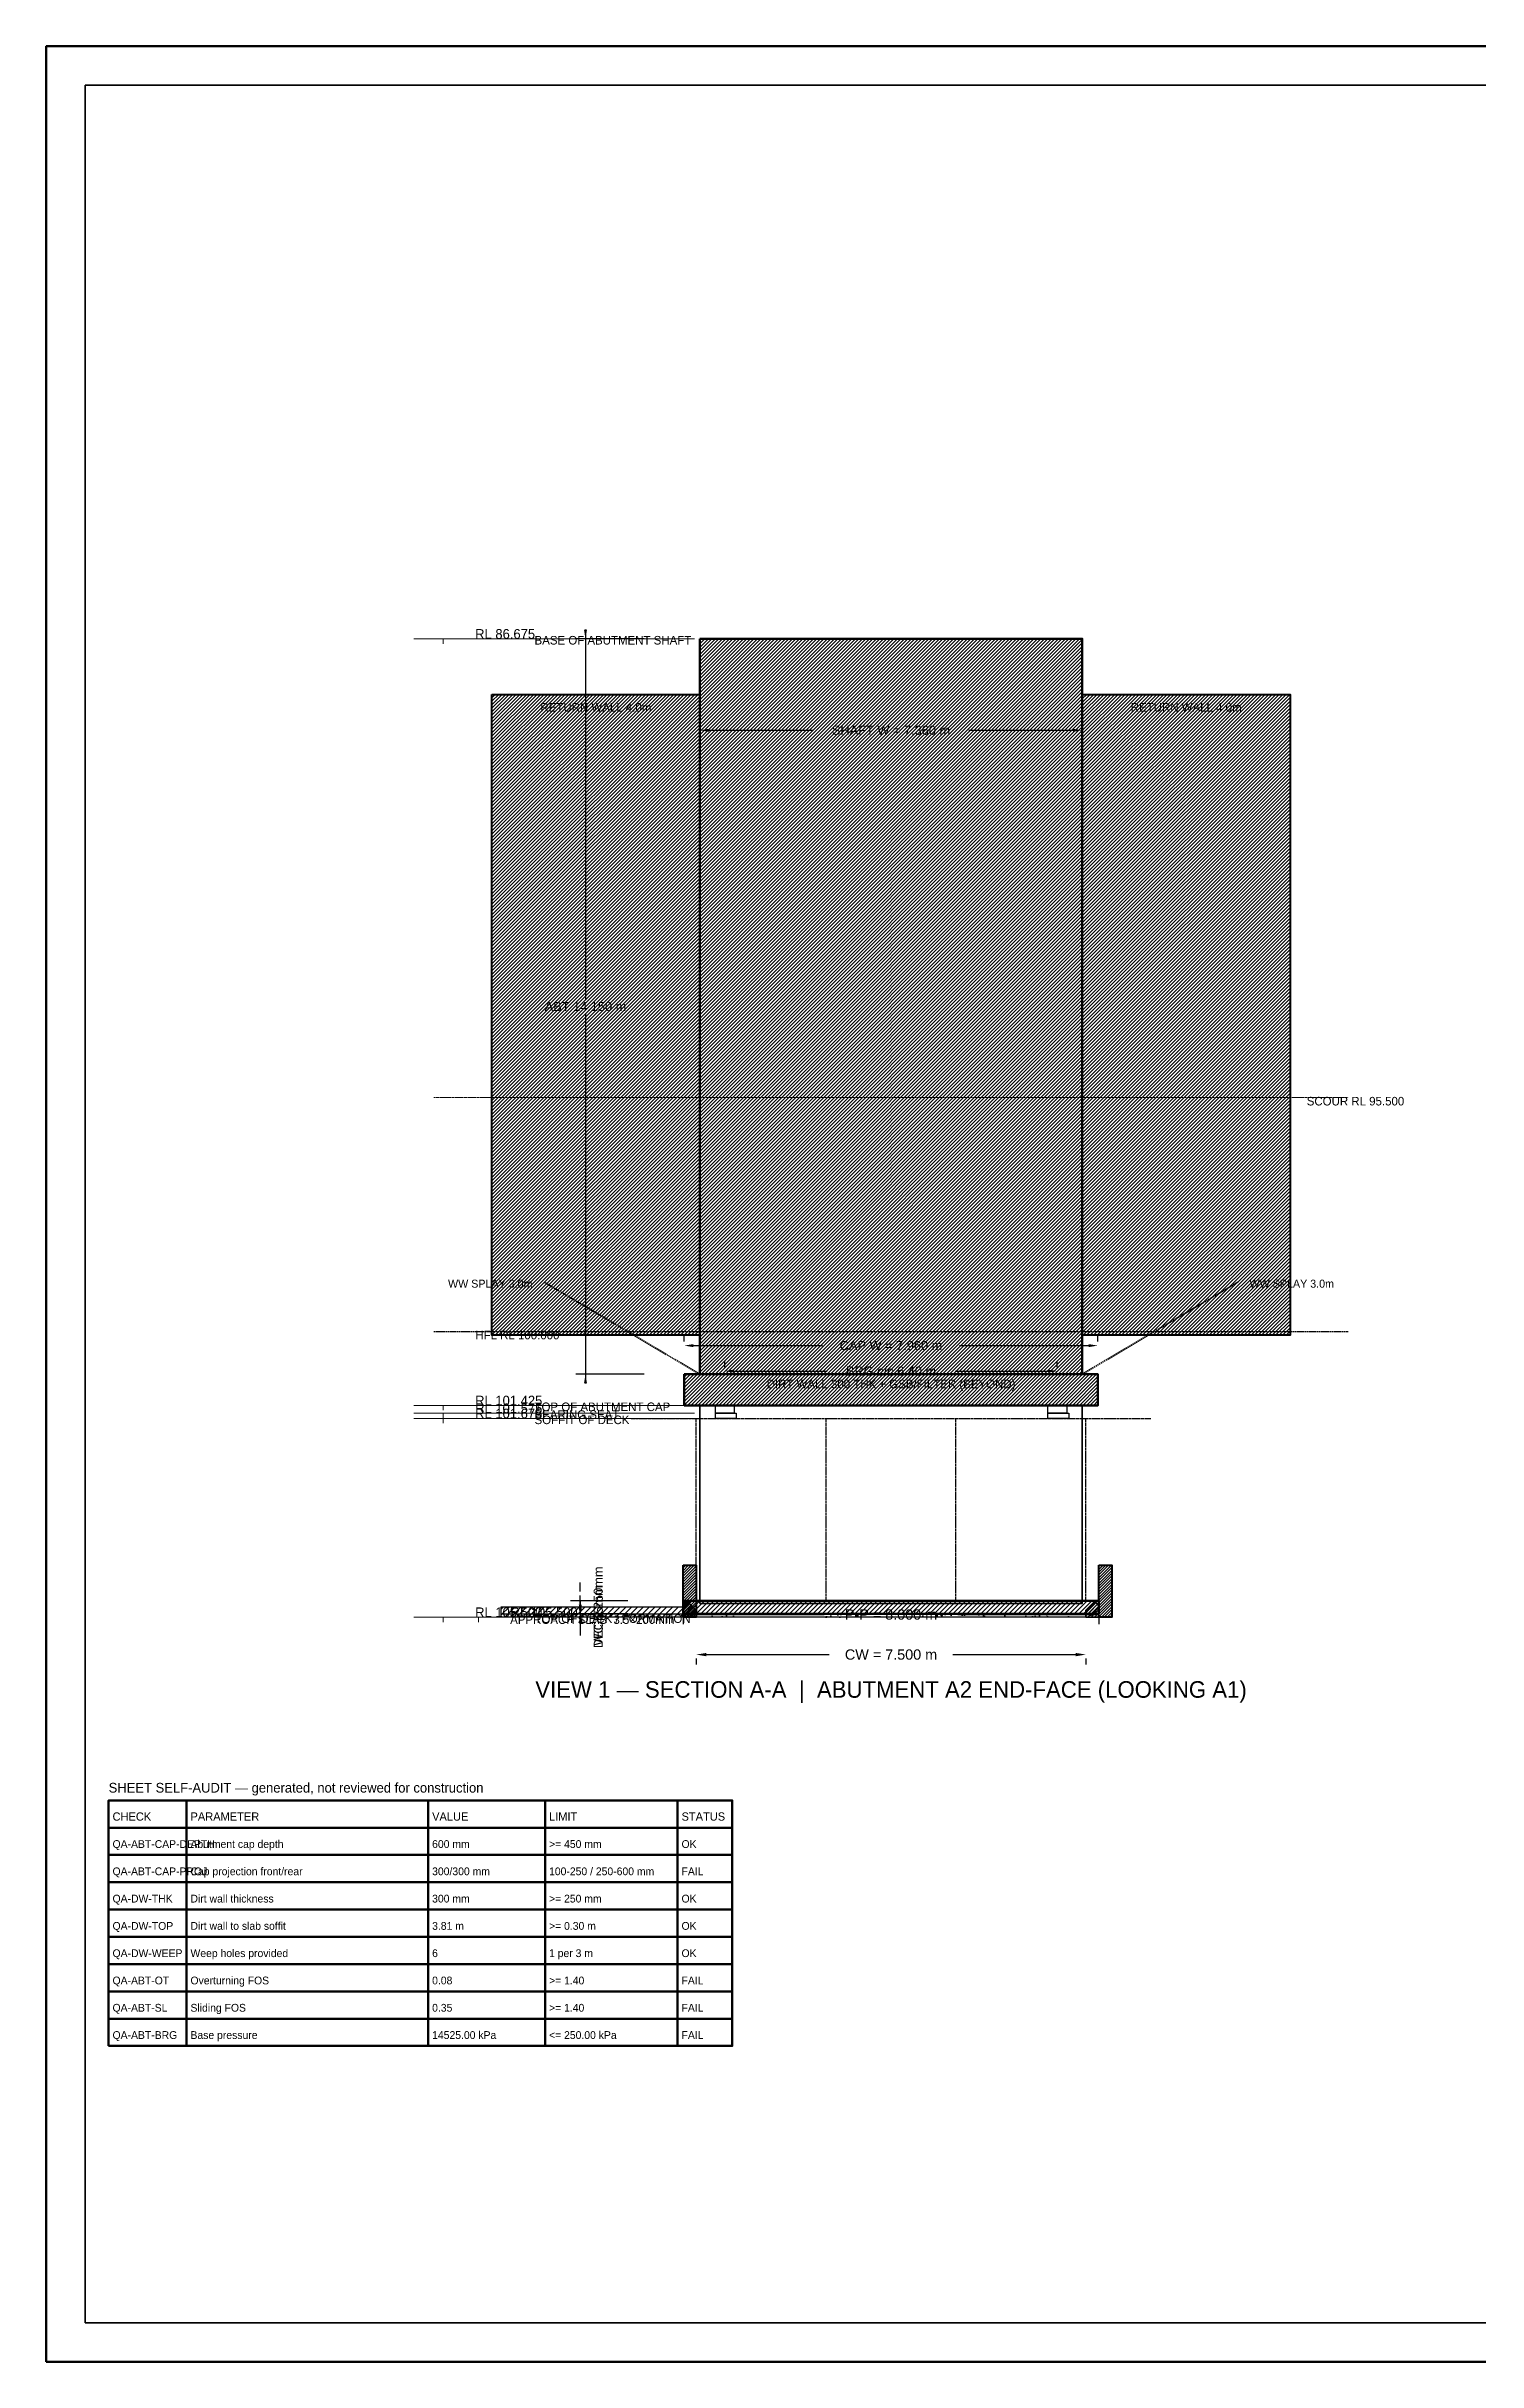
# Model space of a CAD drawing. Header units: metres. Extents: x 0 to 841, y 0 to 594.
# Drawn here: x 0 to 367, y 0 to 594 of the extents above; entities that cross this region are included whole.
import ezdxf
from ezdxf.enums import TextEntityAlignment as Align

# ---------------------------------------------------------------- set-up
doc = ezdxf.new("R2010")
doc.units = ezdxf.units.M
for name, pattern in [('DASHED', [0.5, 0.375, -0.125]), ('DASHED2', [0.25, 0.1875, -0.0625]), ('HIDDEN', [0.25, 0.1875, -0.0625])]:
    doc.linetypes.add(name, pattern=pattern)
for name, color, linetype, lineweight in [('BORDER-INNER', 7, 'Continuous', 35), ('BORDER-OUTER', 7, 'Continuous', 70), ('CIVIL-HFL', 5, 'DASHED', 25), ('CIVIL-ROAD', 7, 'Continuous', 25), ('CIVIL-SCOUR', 1, 'DASHED2', 18), ('DIM-LEVEL', 3, 'Continuous', 18), ('DIM-LINEAR', 3, 'Continuous', 18), ('STRUC-HATCHING', 8, 'Continuous', 18), ('STRUC-HIDDEN', 8, 'HIDDEN', 25), ('SUB-ABUT', 3, 'Continuous', 35), ('SUB-BEARING', 5, 'Continuous', 25), ('SUB-DIRT-WALL', 3, 'Continuous', 35), ('SUPER-DECK', 2, 'Continuous', 50), ('SUPER-KERB', 7, 'Continuous', 25), ('SUPER-PARAPET', 2, 'Continuous', 35), ('SUPER-WEARING', 8, 'Continuous', 25), ('TEXT-GENERAL', 7, 'Continuous', 18), ('TEXT-HEADER', 7, 'Continuous', 25), ('TEXT-LEVEL', 5, 'Continuous', 18), ('TEXT-SPEC', 7, 'Continuous', 13), ('TITLEBLK-BOX', 7, 'Continuous', 50)]:
    doc.layers.add(name, color=color, linetype=linetype, lineweight=lineweight)
doc.styles.add('BRIDGE_STD', font='Arial.ttf')
doc.dimstyles.new('pmb100', dxfattribs={"dimtxt": 2.5, "dimasz": 0.9375, "dimexe": 2.5, "dimexo": 2.5, "dimtad": 0, "dimtih": 1, "dimdec": 0, "dimtxsty": 'BRIDGE_STD', "dimcen": 2.5, "dimazin": 3, "dimtfac": 1, "dimtmove": 0, "dimatfit": 3})

msp = doc.modelspace()

# ---------------------------------------------------------------- hatches: boundary and pattern name
at = {"layer": 'STRUC-HATCHING'}
h = msp.add_hatch(dxfattribs=at)
h.set_pattern_fill('ANSI31', scale=0.2)
h.paths.add_polyline_path([(167.68, 442), (265.82, 442), (265.82, 253.33), (167.68, 253.33)])
h = msp.add_hatch(dxfattribs=at)
h.set_pattern_fill('ANSI31', scale=0.2)
h.paths.add_polyline_path([(114.35, 427.71), (167.68, 427.71), (167.68, 263.33), (114.35, 263.33)])
h = msp.add_hatch(dxfattribs=at)
h.set_pattern_fill('ANSI31', scale=0.2)
h.paths.add_polyline_path([(265.82, 427.71), (319.15, 427.71), (319.15, 263.33), (265.82, 263.33)])
h = msp.add_hatch(dxfattribs=at)
h.set_pattern_fill('ANSI31', scale=0.2)
h.paths.add_polyline_path([(163.68, 253.33), (269.82, 253.33), (269.82, 245.33), (163.68, 245.33)])
h = msp.add_hatch(dxfattribs=at)
h.set_pattern_fill('ANSI31', scale=0.16)
h.paths.add_polyline_path([(163.42, 204.33), (166.75, 204.33), (166.75, 191), (163.42, 191)])
h = msp.add_hatch(dxfattribs=at)
h.set_pattern_fill('ANSI31', scale=0.16)
h.paths.add_polyline_path([(270.08, 204.33), (273.42, 204.33), (273.42, 191), (270.08, 191)])
h = msp.add_hatch(dxfattribs=at)
h.set_pattern_fill('ANSI31', scale=0.333333)
h.paths.add_polyline_path([(116.75, 193.67), (163.42, 193.67), (163.42, 191), (116.75, 191)])
h = msp.add_hatch(dxfattribs=at)
h.set_pattern_fill('ANSI31', scale=0.266667)
h.paths.add_polyline_path([(163.42, 195.2), (270.08, 195.2), (270.08, 191.87), (163.42, 191.87)])
h = msp.add_hatch(dxfattribs=at)
h.set_pattern_fill('ANSI31', scale=0.186667)
h.paths.add_polyline_path([(166.75, 191), (163.42, 191), (163.42, 193.93), (164.42, 195.11), (166.75, 192.76)])
h = msp.add_hatch(dxfattribs=at)
h.set_pattern_fill('ANSI31', scale=0.1866667)
h.paths.add_polyline_path([(266.75, 191), (270.08, 191), (270.08, 193.93), (269.08, 195.11), (266.75, 192.76)])
at = {"layer": 'SUPER-WEARING'}
h = msp.add_hatch(dxfattribs=at)
h.set_pattern_fill('AR-SAND', scale=0.0533333)
h.paths.add_polyline_path([(116.75, 191.87), (163.42, 191.87), (163.42, 191), (116.75, 191)])
h = msp.add_hatch(dxfattribs=at)
h.set_pattern_fill('AR-SAND', scale=0.0533333)
h.paths.add_polyline_path([(166.75, 191.87), (266.75, 191.87), (266.75, 191), (166.75, 191)])

# ---------------------------------------------------------------- linework, layer by layer
at = {"layer": 'BORDER-INNER'}
msp.add_lwpolyline([(10, 10), (831, 10), (831, 584), (10, 584), (10, 10)], dxfattribs=at)
at = {"layer": 'BORDER-OUTER'}
msp.add_lwpolyline([(0, 0), (841, 0), (841, 594), (0, 594), (0, 0)], dxfattribs=at)
at = {"layer": 'CIVIL-HFL', "color": 5, "linetype": 'DASHED'}
msp.add_line((99.42, 264.33), (334.08, 264.33), dxfattribs=at)
at = {"layer": 'CIVIL-ROAD', "lineweight": 25}
msp.add_lwpolyline([(116.75, 193.67), (163.42, 193.67), (163.42, 191), (116.75, 191), (116.75, 193.67)], dxfattribs=at)
at = {"layer": 'CIVIL-SCOUR', "color": 1, "linetype": 'DASHED2'}
msp.add_line((99.42, 324.33), (334.08, 324.33), dxfattribs=at)
at = {"layer": 'DIM-LEVEL'}
for p, q in [((94.34, 442), (109.3, 442)), ((101.82, 442), (101.82, 440.75)), ((94.34, 245.33), (109.3, 245.33)), ((101.82, 245.33), (101.82, 244.09)), ((94.34, 243.33), (109.3, 243.33)), ((94.34, 242), (109.3, 242)), ((101.82, 243.33), (101.82, 242.09)), ((101.82, 242), (101.82, 240.75)), ((94.34, 191), (109.3, 191)), ((101.82, 191), (101.82, 189.75)), ((103.4, 191), (118.36, 191)), ((110.88, 191), (110.88, 189.75))]:
    msp.add_line(p, q, dxfattribs=at)
at = {"layer": 'DIM-LEVEL', "color": 5}
for p, q in [((101.82, 442), (166.35, 442)), ((101.82, 245.33), (166.35, 245.33)), ((101.82, 243.33), (166.35, 243.33)), ((101.82, 242), (166.35, 242)), ((101.82, 191), (166.35, 191))]:
    msp.add_line(p, q, dxfattribs=at)
at = {"layer": 'STRUC-HIDDEN', "color": 8, "linetype": 'HIDDEN'}
for p, q in [((150.08, 242), (283.42, 242)), ((166.75, 195.2), (166.75, 242)), ((200.08, 195.2), (200.08, 242)), ((233.42, 195.2), (233.42, 242)), ((266.75, 195.2), (266.75, 242))]:
    msp.add_line(p, q, dxfattribs=at)
at = {"layer": 'SUB-ABUT', "color": 3, "linetype": 'DASHED'}
for p, q in [((167.68, 253.33), (127.68, 277)), ((265.82, 253.33), (305.82, 277))]:
    msp.add_line(p, q, dxfattribs=at)
at = {"layer": 'SUB-ABUT', "lineweight": 50}
for points in [[(167.68, 442), (265.82, 442), (265.82, 253.33), (167.68, 253.33), (167.68, 442)], [(163.68, 253.33), (269.82, 253.33), (269.82, 245.33), (163.68, 245.33), (163.68, 253.33)]]:
    msp.add_lwpolyline(points, dxfattribs=at)
at = {"layer": 'SUB-ABUT', "lineweight": 40}
for points in [[(114.35, 427.71), (167.68, 427.71), (167.68, 263.33), (114.35, 263.33), (114.35, 427.71)], [(265.82, 427.71), (319.15, 427.71), (319.15, 263.33), (265.82, 263.33), (265.82, 427.71)]]:
    msp.add_lwpolyline(points, dxfattribs=at)
at = {"layer": 'SUB-ABUT', "lineweight": 30}
for points in [[(171.68, 245.33), (176.48, 245.33), (176.48, 243.33), (171.68, 243.33), (171.68, 245.33)], [(257.02, 245.33), (261.82, 245.33), (261.82, 243.33), (257.02, 243.33), (257.02, 245.33)]]:
    msp.add_lwpolyline(points, dxfattribs=at)
at = {"layer": 'SUB-BEARING', "lineweight": 30}
for points in [[(171.68, 243.33), (177.02, 243.33), (177.02, 242), (171.68, 242), (171.68, 243.33)], [(257.02, 243.33), (262.35, 243.33), (262.35, 242), (257.02, 242), (257.02, 243.33)]]:
    msp.add_lwpolyline(points, dxfattribs=at)
at = {"layer": 'SUB-DIRT-WALL', "lineweight": 35}
msp.add_lwpolyline([(167.68, 194.53), (265.82, 194.53), (265.82, 245.33), (167.68, 245.33), (167.68, 194.53)], dxfattribs=at)
at = {"layer": 'SUPER-DECK', "lineweight": 50}
msp.add_lwpolyline([(163.42, 195.2), (270.08, 195.2), (270.08, 191.87), (163.42, 191.87), (163.42, 195.2)], dxfattribs=at)
at = {"layer": 'SUPER-KERB', "lineweight": 35}
for points in [[(166.75, 191), (163.42, 191), (163.42, 193.93), (164.42, 195.11), (166.75, 192.76), (166.75, 191)], [(266.75, 191), (270.08, 191), (270.08, 193.93), (269.08, 195.11), (266.75, 192.76), (266.75, 191)]]:
    msp.add_lwpolyline(points, dxfattribs=at)
at = {"layer": 'SUPER-PARAPET', "lineweight": 40}
for points in [[(163.42, 204.33), (166.75, 204.33), (166.75, 191), (163.42, 191), (163.42, 204.33)], [(270.08, 204.33), (273.42, 204.33), (273.42, 191), (270.08, 191), (270.08, 204.33)]]:
    msp.add_lwpolyline(points, dxfattribs=at)
at = {"layer": 'SUPER-WEARING'}
for points in [[(116.75, 191.87), (163.42, 191.87), (163.42, 191), (116.75, 191), (116.75, 191.87)], [(166.75, 191.87), (266.75, 191.87), (266.75, 191), (166.75, 191), (166.75, 191.87)]]:
    msp.add_lwpolyline(points, dxfattribs=at)
at = {"layer": 'TITLEBLK-BOX'}
for points in [[(16, 137), (36, 137), (36, 144), (16, 144), (16, 137)], [(36, 137), (98, 137), (98, 144), (36, 144), (36, 137)], [(98, 137), (128, 137), (128, 144), (98, 144), (98, 137)], [(128, 137), (162, 137), (162, 144), (128, 144), (128, 137)], [(162, 137), (176, 137), (176, 144), (162, 144), (162, 137)], [(16, 130), (36, 130), (36, 137), (16, 137), (16, 130)], [(36, 130), (98, 130), (98, 137), (36, 137), (36, 130)], [(98, 130), (128, 130), (128, 137), (98, 137), (98, 130)], [(128, 130), (162, 130), (162, 137), (128, 137), (128, 130)], [(162, 130), (176, 130), (176, 137), (162, 137), (162, 130)], [(16, 123), (36, 123), (36, 130), (16, 130), (16, 123)], [(36, 123), (98, 123), (98, 130), (36, 130), (36, 123)], [(98, 123), (128, 123), (128, 130), (98, 130), (98, 123)], [(128, 123), (162, 123), (162, 130), (128, 130), (128, 123)], [(162, 123), (176, 123), (176, 130), (162, 130), (162, 123)], [(16, 116), (36, 116), (36, 123), (16, 123), (16, 116)], [(36, 116), (98, 116), (98, 123), (36, 123), (36, 116)], [(98, 116), (128, 116), (128, 123), (98, 123), (98, 116)], [(128, 116), (162, 116), (162, 123), (128, 123), (128, 116)], [(162, 116), (176, 116), (176, 123), (162, 123), (162, 116)], [(16, 109), (36, 109), (36, 116), (16, 116), (16, 109)], [(36, 109), (98, 109), (98, 116), (36, 116), (36, 109)], [(98, 109), (128, 109), (128, 116), (98, 116), (98, 109)], [(128, 109), (162, 109), (162, 116), (128, 116), (128, 109)], [(162, 109), (176, 109), (176, 116), (162, 116), (162, 109)], [(16, 102), (36, 102), (36, 109), (16, 109), (16, 102)], [(36, 102), (98, 102), (98, 109), (36, 109), (36, 102)], [(98, 102), (128, 102), (128, 109), (98, 109), (98, 102)], [(128, 102), (162, 102), (162, 109), (128, 109), (128, 102)], [(162, 102), (176, 102), (176, 109), (162, 109), (162, 102)], [(16, 95), (36, 95), (36, 102), (16, 102), (16, 95)], [(36, 95), (98, 95), (98, 102), (36, 102), (36, 95)], [(98, 95), (128, 95), (128, 102), (98, 102), (98, 95)], [(128, 95), (162, 95), (162, 102), (128, 102), (128, 95)], [(162, 95), (176, 95), (176, 102), (162, 102), (162, 95)], [(16, 88), (36, 88), (36, 95), (16, 95), (16, 88)], [(36, 88), (98, 88), (98, 95), (36, 95), (36, 88)], [(98, 88), (128, 88), (128, 95), (98, 95), (98, 88)], [(128, 88), (162, 88), (162, 95), (128, 95), (128, 88)], [(162, 88), (176, 88), (176, 95), (162, 95), (162, 88)], [(16, 81), (36, 81), (36, 88), (16, 88), (16, 81)], [(36, 81), (98, 81), (98, 88), (36, 88), (36, 81)], [(98, 81), (128, 81), (128, 88), (98, 88), (98, 81)], [(128, 81), (162, 81), (162, 88), (128, 88), (128, 81)], [(162, 81), (176, 81), (176, 88), (162, 88), (162, 81)]]:
    msp.add_lwpolyline(points, dxfattribs=at)

# ---------------------------------------------------------------- texts
at = {"layer": 'CIVIL-HFL', "color": 5}
msp.add_text('HFL RL 100.000', height=2.2, dxfattribs=at).set_placement((110.08, 262.28))
at = {"layer": 'CIVIL-SCOUR', "color": 1}
msp.add_text('SCOUR RL 95.500', height=2.2, dxfattribs=at).set_placement((323.42, 322.28))
at = {"layer": 'TEXT-GENERAL', "color": 3}
for p in [(141.02, 423.31), (292.48, 423.31)]:
    msp.add_text('RETURN WALL 4.0m', height=2.2, dxfattribs=at).set_placement(p, align=Align.CENTER)
at = {"layer": 'TEXT-GENERAL'}
msp.add_text('APPROACH SLAB  3.5×200mm', height=2.2, dxfattribs=at).set_placement((140.08, 189.27), align=Align.CENTER)
at = {"layer": 'TEXT-HEADER'}
msp.add_text('VIEW 1 — SECTION A-A  |  ABUTMENT A2 END-FACE (LOOKING A1)', height=4.2533, dxfattribs=at).set_placement((216.75, 170.33), align=Align.CENTER)
for s, height, p in [('SHEET SELF-AUDIT — generated, not reviewed for construction', 2.4933, (16, 146)), ('CHECK', 2.119, (17, 138.8)), ('PARAMETER', 2.119, (37, 138.8)), ('VALUE', 2.119, (99, 138.8)), ('LIMIT', 2.119, (129, 138.8)), ('STATUS', 2.119, (163, 138.8))]:
    msp.add_text(s, height=height, dxfattribs=at).set_placement(p)
at = {"layer": 'TEXT-LEVEL'}
for s, height, p in [('RL 86.675', 2.493, (110.04, 442)), ('BASE OF ABUTMENT SHAFT', 2.2, (125.28, 440.53)), ('RL 101.425', 2.493, (110.04, 245.33)), ('RL 101.575', 2.493, (110.04, 243.33)), ('RL 101.675', 2.493, (110.04, 242)), ('TOP OF ABUTMENT CAP', 2.2, (125.28, 243.87)), ('BEARING SEAT', 2.2, (125.28, 241.87)), ('SOFFIT OF DECK', 2.2, (125.28, 240.53)), ('RL 105.500', 2.493, (110.04, 191)), ('RL 105.500', 2.493, (119.11, 191)), ('TOP OF DECK / FORMATION', 2.2, (125.28, 189.53))]:
    msp.add_text(s, height=height, dxfattribs=at).set_placement(p)
at = {"layer": 'TEXT-SPEC', "color": 3}
msp.add_text('WW SPLAY 3.0m', height=2.0533, dxfattribs=at).set_placement((124.75, 275.53), align=Align.RIGHT)
for s, height, p in [('WW SPLAY 3.0m', 2.0533, (308.75, 275.53)), ('QA-ABT-CAP-DEPTH', 1.9947, (17, 131.8)), ('Abutment cap depth', 1.9947, (37, 131.8)), ('600 mm', 1.995, (99, 131.8)), ('>= 450 mm', 1.995, (129, 131.8)), ('OK', 1.995, (163, 131.8)), ('QA-DW-THK', 1.995, (17, 117.8)), ('Dirt wall thickness', 1.9947, (37, 117.8)), ('300 mm', 1.995, (99, 117.8)), ('>= 250 mm', 1.995, (129, 117.8)), ('OK', 1.995, (163, 117.8)), ('Dirt wall to slab soffit', 1.9947, (37, 110.8)), ('QA-DW-TOP', 1.995, (17, 110.8)), ('3.81 m', 1.995, (99, 110.8)), ('>= 0.30 m', 1.995, (129, 110.8)), ('OK', 1.995, (163, 110.8)), ('QA-DW-WEEP', 1.995, (17, 103.8)), ('Weep holes provided', 1.9947, (37, 103.8)), ('6', 1.99, (99, 103.8)), ('1 per 3 m', 1.995, (129, 103.8)), ('OK', 1.995, (163, 103.8))]:
    msp.add_text(s, height=height, dxfattribs=at).set_placement(p)
msp.add_text('DIRT WALL 300 THK + GSB/FILTER (BEYOND)', height=2.2, dxfattribs=at).set_placement((216.75, 249.73), align=Align.CENTER)
at = {"layer": 'TEXT-SPEC', "color": 1}
for s, height, p in [('QA-ABT-CAP-PROJ', 1.9947, (17, 124.8)), ('Cap projection front/rear', 1.9947, (37, 124.8)), ('300/300 mm', 1.995, (99, 124.8)), ('100-250 / 250-600 mm', 1.9947, (129, 124.8)), ('FAIL', 1.995, (163, 124.8)), ('QA-ABT-OT', 1.995, (17, 96.8)), ('Overturning FOS', 1.9947, (37, 96.8)), ('0.08', 1.995, (99, 96.8)), ('>= 1.40', 1.995, (129, 96.8)), ('FAIL', 1.995, (163, 96.8)), ('QA-ABT-SL', 1.995, (17, 89.8)), ('Sliding FOS', 1.9947, (37, 89.8)), ('0.35', 1.995, (99, 89.8)), ('>= 1.40', 1.995, (129, 89.8)), ('FAIL', 1.995, (163, 89.8)), ('QA-ABT-BRG', 1.995, (17, 82.8)), ('Base pressure', 1.9947, (37, 82.8)), ('14525.00 kPa', 1.9947, (99, 82.8)), ('<= 250.00 kPa', 1.9947, (129, 82.8)), ('FAIL', 1.995, (163, 82.8))]:
    msp.add_text(s, height=height, dxfattribs=at).set_placement(p)

# ---------------------------------------------------------------- dimensions: what is measured, and where the dimension line sits
at = {"layer": 'DIM-LINEAR'}
for base, p1, p2, text in [((138.35, 442), (155.95, 442), (155.95, 253.33), 'ABT 14.150 m'), ((137.02, 195.2), (151.68, 195.2), (151.68, 191.87), 'DECK 250mm'), ((137.02, 191.87), (151.68, 191.87), (151.68, 191), 'WC 65mm')]:
    msp.add_linear_dim(base=base, p1=p1, p2=p2, angle=90, text=text, dimstyle='pmb100', override={"dimtxt": 2.346667, "dimasz": 2.346667, "dimgap": 0.938667, "dimclrt": 3}, dxfattribs=at).render()
for base, p1, p2, text, override in [((167.68, 418.53), (167.68, 436.13), (265.82, 436.13), 'SHAFT W = 7.360 m', {"dimtxt": 2.346667, "dimasz": 2.346667, "dimgap": 0.938667, "dimclrt": 3}), ((163.68, 260.67), (163.68, 259.2), (269.82, 259.2), 'CAP W = 7.960 m', {"dimtxt": 2.346667, "dimasz": 2.346667, "dimgap": 0.938667, "dimclrt": 3}), ((174.08, 254.13), (174.08, 252.67), (259.42, 252.67), 'BRG c/c 6.40 m', {"dimtxt": 2.346667, "dimasz": 2.346667, "dimgap": 0.938667, "dimclrt": 3}), ((163.42, 191.67), (163.42, 194.6), (270.08, 194.6), 'P-P = 8.000 m', {"dimtxt": 2.64, "dimasz": 2.64, "dimgap": 1.056, "dimclrt": 3}), ((166.75, 181.4), (166.75, 182.87), (266.75, 182.87), 'CW = 7.500 m', {"dimtxt": 2.64, "dimasz": 2.64, "dimgap": 1.056, "dimclrt": 3})]:
    msp.add_linear_dim(base=base, p1=p1, p2=p2, text=text, dimstyle='pmb100', override=override, dxfattribs=at).render()

doc.saveas('drawing.dxf')
